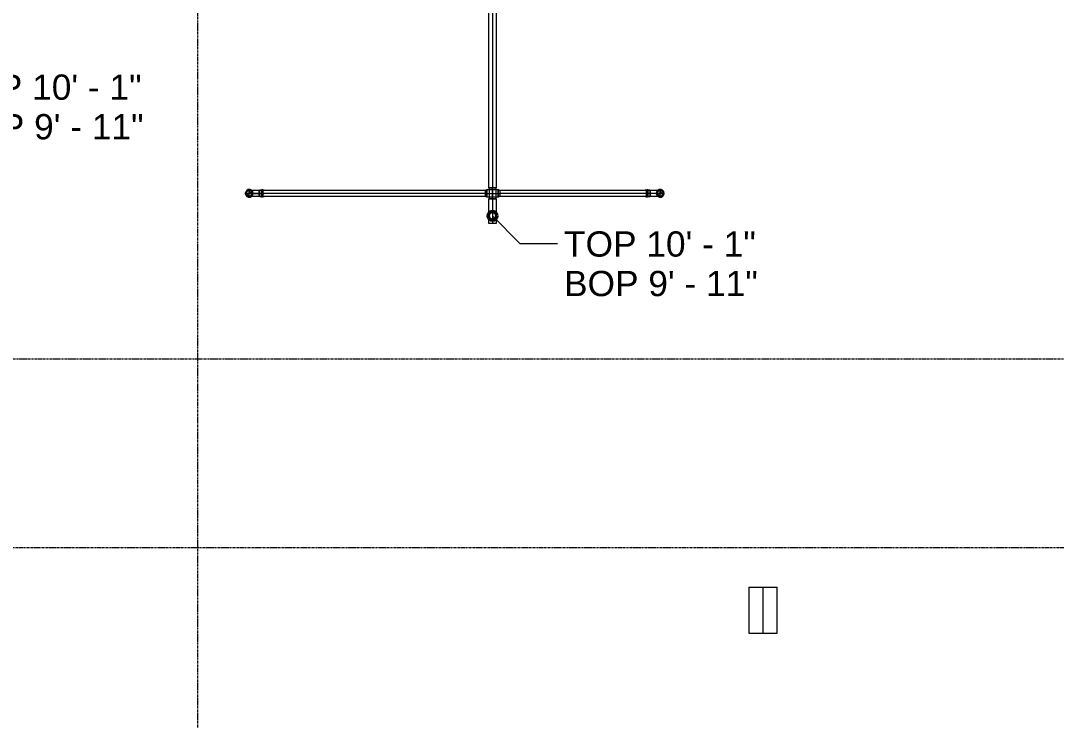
# Model space of a CAD drawing. Header units: inches. Extents: x -3679 to 241, y -496 to 1784.
# Drawn here: x -1053.4 to -811.5, y 4.7 to 168.1 of the extents above; entities that cross this region are included whole.
import ezdxf

# ---------------------------------------------------------------- set-up
doc = ezdxf.new("R2010")
doc.units = ezdxf.units.IN
doc.header["$MEASUREMENT"] = 0
doc.linetypes.add('Grid Line', pattern=[0.875, 0.5, -0.125, 0.125, -0.125])
for name, color, linetype, lineweight in [('G-ANNO-DIMS', 111, 'Continuous', 9), ('P-PIPE', 3, 'Continuous', 9), ('P-PIPE-CNTR', 3, 'Continuous', 9), ('S-GRID', 1, 'Continuous', 9)]:
    doc.layers.add(name, color=color, linetype=linetype, lineweight=lineweight)
doc.styles.add('Arial_1', font='arial.ttf', dxfattribs={"height": 5.901198})

# ---------------------------------------------------------------- blocks, each defined once
blk = doc.blocks.new('Victaulic-VicPress316-Elbow 90-45deg Style P568_P571 - Standard-523083-MAIN LEVEL')
at = {"layer": 'P-PIPE'}
for p, q in [((-436.17, 302.52), (-436.17, 302.18)), ((-436.06, 302.52), (-436.06, 301.22)), ((-435.41, 302.52), (-435.41, 302.52)), ((-435.41, 302.52), (-435.41, 302.52)), ((-435.41, 302.52), (-435.41, 302.52)), ((-435.41, 302.52), (-435.41, 302.52)), ((-434.75, 301.22), (-434.75, 302.52)), ((-434.64, 302.18), (-434.64, 302.52)), ((-436.17, 301.89), (-436.17, 301.44)), ((-436.06, 301.33), (-436.06, 300.39)), ((-436.06, 301.33), (-435.41, 301.33)), ((-435.41, 301.33), (-436.06, 301.33)), ((-435.41, 302.18), (-435.41, 302.18)), ((-435.41, 302.18), (-435.41, 302.18)), ((-435.41, 301.89), (-435.41, 301.89)), ((-435.41, 301.89), (-435.41, 301.89)), ((-435.41, 301.33), (-434.75, 301.33)), ((-434.75, 301.33), (-435.41, 301.33)), ((-435.41, 300.39), (-435.41, 301.33)), ((-435.41, 301.22), (-435.41, 301.22)), ((-435.41, 301.22), (-435.41, 301.22)), ((-435.41, 299), (-435.41, 300.39)), ((-434.75, 300.39), (-434.75, 301.33)), ((-434.64, 301.44), (-434.64, 301.89)), ((-435.41, 299), (-435.41, 299))]:
    blk.add_line(p, q, dxfattribs=at)
at = {"layer": 'P-PIPE', "flags": 128}
for points in [[(-436.17, 301.89), (-436.29, 301.96), (-436.3, 302.1), (-436.19, 302.18), (-436.17, 302.18)], [(-436.17, 302.18), (-436.08, 302.18), (-435.83, 302.18), (-435.47, 302.18), (-435.41, 302.18)], [(-435.41, 302.18), (-435.77, 302.18), (-436.05, 302.18), (-436.17, 302.18), (-436.17, 302.18)], [(-436.17, 301.89), (-436.08, 301.89), (-435.83, 301.89), (-435.47, 301.89), (-435.41, 301.89)], [(-435.41, 301.89), (-435.77, 301.89), (-436.05, 301.89), (-436.17, 301.89), (-436.17, 301.89)], [(-436.06, 301.22), (-436.17, 301.41), (-436.17, 301.44)], [(-436.06, 300.39), (-436.06, 299.89), (-436.06, 299.46), (-436.06, 299.15), (-436.06, 299.01), (-436.06, 299)], [(-434.64, 302.18), (-434.73, 302.18), (-434.98, 302.18), (-435.34, 302.18), (-435.41, 302.18)], [(-435.41, 302.18), (-435.04, 302.18), (-434.76, 302.18), (-434.64, 302.18), (-434.64, 302.18)], [(-434.64, 301.89), (-434.73, 301.89), (-434.98, 301.89), (-435.34, 301.89), (-435.41, 301.89)], [(-435.41, 301.89), (-435.04, 301.89), (-434.76, 301.89), (-434.64, 301.89), (-434.64, 301.89)], [(-434.64, 301.44), (-434.73, 301.24), (-434.75, 301.22)], [(-434.75, 299), (-434.75, 299.09), (-434.75, 299.36), (-434.75, 299.76), (-434.75, 300.25), (-434.75, 300.39)], [(-434.64, 302.18), (-434.52, 302.11), (-434.51, 301.98), (-434.62, 301.89), (-434.64, 301.89)], [(-435.41, 299.91), (-435.8, 299.82), (-436.12, 299.56), (-436.3, 299.19), (-436.29, 298.78), (-436.1, 298.42), (-435.78, 298.17), (-435.41, 298.09)], [(-435.41, 299.77), (-435.77, 299.67), (-436.05, 299.42), (-436.17, 299.07), (-436.11, 298.7), (-435.88, 298.4), (-435.54, 298.25), (-435.41, 298.23)], [(-435.41, 298.09), (-435.01, 298.18), (-434.69, 298.44), (-434.51, 298.81), (-434.52, 299.22), (-434.71, 299.58), (-435.03, 299.83), (-435.41, 299.91)], [(-435.41, 298.23), (-435.04, 298.33), (-434.76, 298.58), (-434.64, 298.93), (-434.7, 299.3), (-434.93, 299.6), (-435.27, 299.75), (-435.41, 299.77)]]:
    blk.add_lwpolyline(points, dxfattribs=at)
at = {"layer": 'P-PIPE'}
for radius, start, end in [(0.767, 90, 270), (0.767, 90, 270), (0.767, 90, 270), (0.657, 90, 270), (0.657, 90, 270), (0.657, 90, 180), (0.657, 180, 270), (0.767, 270, 90), (0.767, 270, 90), (0.767, 270, 90), (0.658, 270, 90), (0.658, 270, 90), (0.658, 0, 90), (0.658, 270, 0)]:
    blk.add_arc((-435.41, 299), radius, start, end, dxfattribs=at)

msp = doc.modelspace()

# ---------------------------------------------------------------- linework, layer by layer
at = {"layer": 'G-ANNO-DIMS'}
for p, q in [((-943.16, 122.46), (-936.75, 116.05)), ((-936.75, 116.05), (-927.97, 116.05))]:
    msp.add_line(p, q, dxfattribs=at)
at = {"layer": 'G-ANNO-DIMS', "lineweight": 50}
msp.add_circle((-943.16, 122.46), 1, dxfattribs=at)
at = {"layer": 'P-PIPE'}
for p, q in [((-944.11, 234.56), (-944.11, 129.06)), ((-942.21, 129.06), (-942.21, 234.56)), ((-944.87, 128.4), (-997.67, 128.4)), ((-997.67, 128.4), (-997.67, 127.09)), ((-944.47, 128.56), (-944.87, 128.31)), ((-944.87, 128.4), (-944.87, 127.09)), ((-943.16, 128.56), (-944.47, 128.56)), ((-944.47, 126.93), (-944.47, 128.56)), ((-944.47, 128.56), (-944.47, 126.93)), ((-944.11, 129.06), (-942.21, 129.06)), ((-943.97, 129.06), (-943.97, 126.43)), ((-943.97, 129.06), (-942.34, 129.06)), ((-942.34, 129.06), (-943.97, 129.06)), ((-943.16, 126.93), (-943.16, 128.56)), ((-943.16, 128.56), (-943.16, 126.93)), ((-941.84, 128.56), (-943.16, 128.56)), ((-943.16, 128.56), (-943.16, 126.93)), ((-943.16, 126.93), (-943.16, 128.56)), ((-942.34, 126.43), (-942.34, 129.06)), ((-941.84, 128.56), (-941.84, 126.93)), ((-941.84, 126.93), (-941.84, 128.56)), ((-941.44, 128.31), (-941.84, 128.56)), ((-906.33, 128.4), (-941.44, 128.4)), ((-941.44, 128.4), (-941.44, 127.09)), ((-906.33, 128.4), (-906.33, 127.09)), ((-997.67, 127.09), (-944.87, 127.09)), ((-944.87, 127.18), (-944.47, 126.93)), ((-944.47, 126.93), (-943.16, 126.93)), ((-944.11, 126.43), (-944.11, 120.81)), ((-944.11, 126.43), (-942.21, 126.43)), ((-943.97, 126.43), (-942.34, 126.43)), ((-942.34, 126.43), (-943.97, 126.43)), ((-943.16, 126.93), (-941.84, 126.93)), ((-942.21, 120.81), (-942.21, 126.43)), ((-941.84, 126.93), (-941.44, 127.18)), ((-941.44, 127.09), (-906.33, 127.09)), ((-944.11, 120.81), (-942.21, 120.81)), ((-883.31, 35.74), (-883.31, 25)), ((-883.31, 35.74), (-876.69, 35.74)), ((-876.69, 25), (-876.69, 35.74)), ((-883.31, 25), (-876.69, 25))]:
    msp.add_line(p, q, dxfattribs=at)
for centre, radius, start, end in [((-1000, 127.74), 0.658, 0, 180), ((-1000, 127.74), 0.658, 0, 180), ((-1000, 128.07), 0.329, 270, 90), ((-904, 127.74), 0.658, 0, 180), ((-904, 128.07), 0.329, 270, 90), ((-1000, 127.74), 0.658, 180, 0), ((-1000, 127.74), 0.658, 180, 0), ((-1000, 127.41), 0.329, 90, 270), ((-904, 127.74), 0.658, 180, 0), ((-904, 127.41), 0.329, 90, 270)]:
    msp.add_arc(centre, radius, start, end, dxfattribs=at)
at = {"layer": 'P-PIPE-CNTR'}
for p, q in [((-943.16, 234.56), (-943.16, 129.06)), ((-943.16, 234.56), (-943.16, 129.06)), ((-1000, 126.74), (-1000, 128.74)), ((-1000, 126.74), (-1000, 128.74)), ((-943.16, 126.43), (-943.16, 129.06)), ((-904, 126.74), (-904, 128.74)), ((-1001, 127.74), (-999, 127.74)), ((-1001, 127.74), (-999, 127.74)), ((-1000, 127.74), (-998.61, 127.74)), ((-998.61, 127.74), (-997.67, 127.74)), ((-998.61, 127.74), (-996.48, 127.74)), ((-944.87, 127.74), (-997.67, 127.74)), ((-944.87, 127.74), (-997.67, 127.74)), ((-944.47, 127.74), (-944.87, 127.74)), ((-944.47, 127.74), (-941.84, 127.74)), ((-943.16, 126.43), (-943.16, 120.81)), ((-943.16, 126.43), (-943.16, 120.81)), ((-941.84, 127.74), (-941.44, 127.74)), ((-906.33, 127.74), (-941.44, 127.74)), ((-906.33, 127.74), (-941.44, 127.74)), ((-905.39, 127.74), (-907.52, 127.74)), ((-905.39, 127.74), (-906.33, 127.74)), ((-904, 127.74), (-905.39, 127.74)), ((-905, 127.74), (-903, 127.74)), ((-880, 35.74), (-880, 25)), ((-880, 35.74), (-880, 25))]:
    msp.add_line(p, q, dxfattribs=at)
at = {"layer": 'S-GRID', "linetype": 'Grid Line'}
for p, q in [((-1012, -484.26), (-1012, 1771.74)), ((228, 89), (-3666.39, 89)), ((-3666.39, 45), (228, 45))]:
    msp.add_line(p, q, dxfattribs=at)

# ---------------------------------------------------------------- block references
at = {"layer": 'P-PIPE'}
for p, rotation in [((-1299, -307.66), 270), ((-605, 563.15), 90)]:
    msp.add_blockref('Victaulic-VicPress316-Elbow 90-45deg Style P568_P571 - Standard-523083-MAIN LEVEL', p, dxfattribs=dict(at, rotation=rotation))

# ---------------------------------------------------------------- texts
at = {"layer": 'G-ANNO-DIMS', "insert": (-1069.95, 155.49), "char_height": 5.9012, "width": 53.928, "attachment_point": 1, "line_spacing_factor": 0.938532, "style": 'Arial_1', "bg_fill": 3, "box_fill_scale": 1.25, "bg_fill_color": 0, "bg_fill_transparency": 0}
msp.add_mtext('TOP 10\' - 1"\\PBOP 9\' - 11"', dxfattribs=at)

# ---------------------------------------------------------------- next in the draw order: texts
at = {"layer": 'G-ANNO-DIMS', "insert": (-926.47, 118.86), "char_height": 5.9012, "width": 53.928, "attachment_point": 1, "line_spacing_factor": 0.938532, "style": 'Arial_1', "bg_fill": 3, "box_fill_scale": 1.25, "bg_fill_color": 0, "bg_fill_transparency": 0}
msp.add_mtext('TOP 10\' - 1"\\PBOP 9\' - 11"', dxfattribs=at)

doc.saveas('drawing.dxf')
